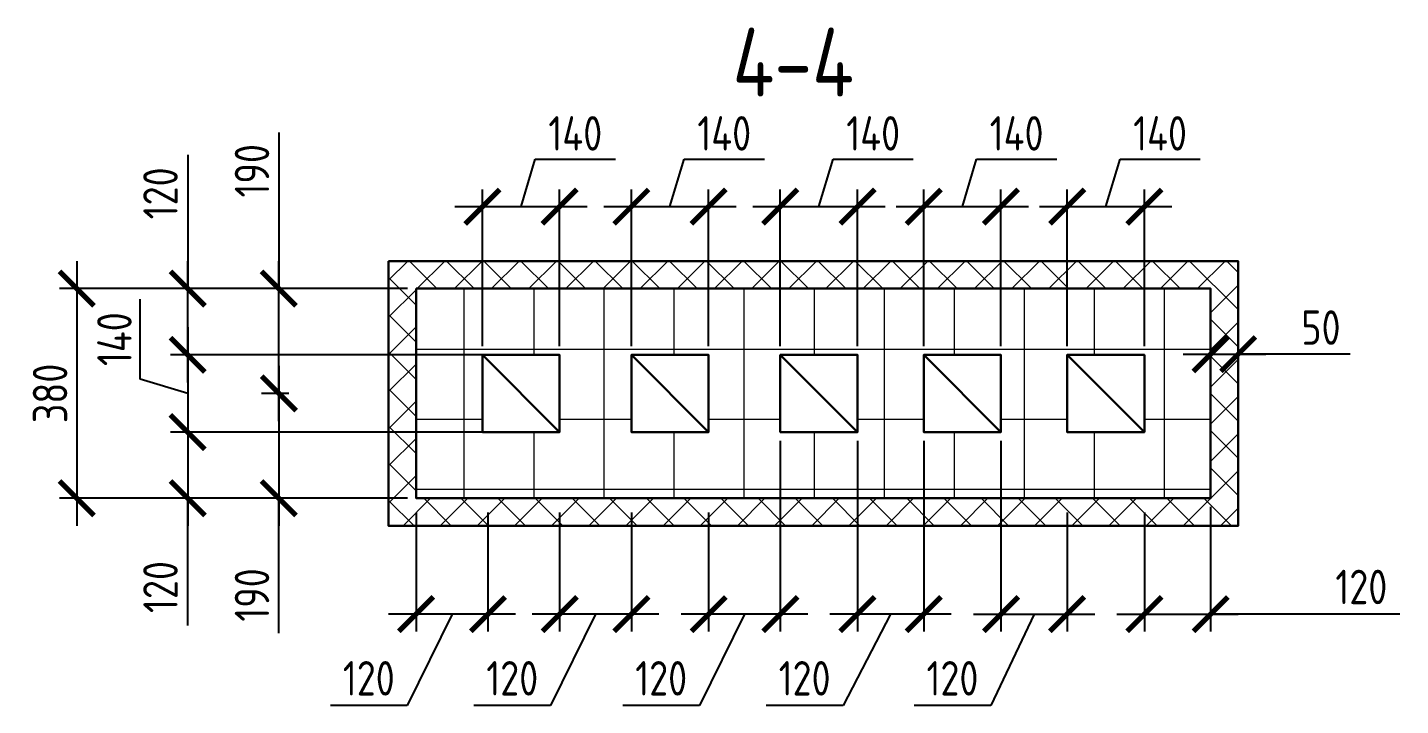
# Model space of a CAD drawing. Header units: millimetres. Extents: x -56498 to 234605, y -296269 to -29969.
# Drawn here: x 159443 to 161932, y -289694 to -288465 of the extents above; entities that cross this region are included whole.
import ezdxf
from ezdxf.enums import TextEntityAlignment as Align

# ---------------------------------------------------------------- set-up
doc = ezdxf.new("R2010")
doc.units = ezdxf.units.MM
doc.header["$LTSCALE"] = 100
doc.header["$PDMODE"] = 35
for name, color, linetype, lineweight in [('0.3', 7, 'Continuous', 30), ('Примітки 0.09', 200, 'Continuous', 9), ('Розміри 0.09', 5, 'Continuous', 9), ('Штрихування 0.09', 253, 'Continuous', 9)]:
    doc.layers.add(name, color=color, linetype=linetype, lineweight=lineweight)
doc.styles.add('GOST 2.304', font='CS_Gost2304.shx')
doc.dimstyles.new('SPDS', dxfattribs={"dimscale": 100, "dimtxt": 2.5, "dimasz": 2.5, "dimexe": 1.25, "dimexo": 0.625, "dimtad": 1, "dimrnd": 0.001, "dimtxsty": 'GOST 2.304', "dimblk": 'ARCHTICK', "dimcen": 2.5, "dimdle": 2, "dimadec": 0, "dimazin": 2, "dimtfac": 0.75, "dimtmove": 1, "dimatfit": 3, "dimfxl": 0, "dimtolj": 1, "dimarcsym": 0})

# ---------------------------------------------------------------- blocks, each defined once
blk = doc.blocks.new('_ArchTick')
at = {"color": 0, "linetype": 'ByBlock', "const_width": 0.15}
blk.add_lwpolyline([(-0.5, -0.5), (0.5, 0.5)], dxfattribs=at)
blk = doc.blocks.new('*D615')
at = {"layer": 'Defpoints', "color": 0, "transparency": 16777216}
for p in [(159733.3, -288938.1), (160147.6, -288938.1), (160383.3, -289058.1)]:
    blk.add_point(p, dxfattribs=at)
at = {"layer": 'Розміри 0.09', "color": 0, "lineweight": -2, "transparency": 16777216}
for p, q in [((159733.3, -288695.8), (159733.3, -288938.1)), ((159733.3, -289108.1), (159733.3, -288888.1)), ((160131.9, -288938.1), (159702, -288938.1)), ((160367.6, -289058.1), (159702, -289058.1))]:
    blk.add_line(p, q, dxfattribs=at)
at = {"layer": 'Розміри 0.09', "color": 0, "lineweight": -2, "transparency": 16777216, "xscale": 62.5, "yscale": 62.5, "zscale": 62.5}
for p, rotation in [((159733.3, -288938.1), 90), ((159733.3, -289058.1), 270)]:
    blk.add_blockref('_ArchTick', p, dxfattribs=dict(at, rotation=rotation))
at = {"layer": 'Розміри 0.09', "color": 0, "transparency": 16777216, "insert": (159684, -288765.4), "char_height": 62.5, "attachment_point": 5, "rotation": 90, "style": 'GOST 2.304'}
blk.add_mtext('\\A1;120', dxfattribs=at)
blk = doc.blocks.new('*D616')
at = {"layer": 'Defpoints', "color": 0, "transparency": 16777216}
for p in [(160383.3, -289058.1), (159733.3, -289198.1), (160383.3, -289198.1)]:
    blk.add_point(p, dxfattribs=at)
at = {"layer": 'Розміри 0.09', "color": 0, "lineweight": -2, "transparency": 16777216}
for p, q in [((159647.3, -289102.4), (159647.3, -288957.1)), ((159733.3, -289008.1), (159733.3, -289248.1)), ((160367.6, -289058.1), (159702, -289058.1)), ((159733.3, -289128.1), (159647.3, -289102.4)), ((160367.6, -289198.1), (159702, -289198.1))]:
    blk.add_line(p, q, dxfattribs=at)
at = {"layer": 'Розміри 0.09', "color": 0, "lineweight": -2, "transparency": 16777216, "xscale": 62.5, "yscale": 62.5, "zscale": 62.5}
for p, rotation in [((159733.3, -289058.1), 90), ((159733.3, -289198.1), 270)]:
    blk.add_blockref('_ArchTick', p, dxfattribs=dict(at, rotation=rotation))
at = {"layer": 'Розміри 0.09', "color": 0, "transparency": 16777216, "insert": (159600.5, -289029.7), "char_height": 62.5, "attachment_point": 5, "rotation": 90, "style": 'GOST 2.304'}
blk.add_mtext('\\A1;140', dxfattribs=at)
blk = doc.blocks.new('*D617')
at = {"layer": 'Defpoints', "color": 0, "transparency": 16777216}
for p in [(160383.3, -289198.1), (159733.3, -289318.1), (160147.6, -289318.1)]:
    blk.add_point(p, dxfattribs=at)
at = {"layer": 'Розміри 0.09', "color": 0, "lineweight": -2, "transparency": 16777216}
for p, q in [((159733.3, -289148.1), (159733.3, -289368.1)), ((160367.6, -289198.1), (159702, -289198.1)), ((160131.9, -289318.1), (159702, -289318.1)), ((159733.3, -289548.5), (159733.3, -289318.1))]:
    blk.add_line(p, q, dxfattribs=at)
at = {"layer": 'Розміри 0.09', "color": 0, "lineweight": -2, "transparency": 16777216, "xscale": 62.5, "yscale": 62.5, "zscale": 62.5}
for p, rotation in [((159733.3, -289198.1), 90), ((159733.3, -289318.1), 270)]:
    blk.add_blockref('_ArchTick', p, dxfattribs=dict(at, rotation=rotation))
at = {"layer": 'Розміри 0.09', "color": 0, "transparency": 16777216, "insert": (159684, -289479), "char_height": 62.5, "attachment_point": 5, "rotation": 90, "style": 'GOST 2.304'}
blk.add_mtext('\\A1;120', dxfattribs=at)
blk = doc.blocks.new('*D618')
at = {"layer": 'Defpoints', "color": 0, "transparency": 16777216}
for p in [(159898.5, -288938.1), (160147.6, -288938.1), (159932.1, -289128.1)]:
    blk.add_point(p, dxfattribs=at)
at = {"layer": 'Розміри 0.09', "color": 0, "lineweight": -2, "transparency": 16777216}
for p, q in [((159898.5, -288655), (159898.5, -288938.1)), ((159898.5, -289178.1), (159898.5, -288888.1)), ((160131.9, -288938.1), (159867.3, -288938.1)), ((159916.4, -289128.1), (159867.3, -289128.1))]:
    blk.add_line(p, q, dxfattribs=at)
at = {"layer": 'Розміри 0.09', "color": 0, "lineweight": -2, "transparency": 16777216, "xscale": 62.5, "yscale": 62.5, "zscale": 62.5}
for p, rotation in [((159898.5, -288938.1), 90), ((159898.5, -289128.1), 270)]:
    blk.add_blockref('_ArchTick', p, dxfattribs=dict(at, rotation=rotation))
at = {"layer": 'Розміри 0.09', "color": 0, "transparency": 16777216, "insert": (159849.9, -288724.5), "char_height": 62.5, "attachment_point": 5, "rotation": 90, "style": 'GOST 2.304'}
blk.add_mtext('\\A1;190', dxfattribs=at)
blk = doc.blocks.new('*D619')
at = {"layer": 'Defpoints', "color": 0, "transparency": 16777216}
for p in [(159932.1, -289128.1), (159898.5, -289318.1), (160147.6, -289318.1)]:
    blk.add_point(p, dxfattribs=at)
at = {"layer": 'Розміри 0.09', "color": 0, "lineweight": -2, "transparency": 16777216}
for p, q in [((159898.5, -289078.1), (159898.5, -289368.1)), ((159916.4, -289128.1), (159867.3, -289128.1)), ((160131.9, -289318.1), (159867.3, -289318.1)), ((159898.5, -289562.9), (159898.5, -289318.1))]:
    blk.add_line(p, q, dxfattribs=at)
at = {"layer": 'Розміри 0.09', "color": 0, "lineweight": -2, "transparency": 16777216, "xscale": 62.5, "yscale": 62.5, "zscale": 62.5}
for p, rotation in [((159898.5, -289128.1), 90), ((159898.5, -289318.1), 270)]:
    blk.add_blockref('_ArchTick', p, dxfattribs=dict(at, rotation=rotation))
at = {"layer": 'Розміри 0.09', "color": 0, "transparency": 16777216, "insert": (159849.9, -289493.4), "char_height": 62.5, "attachment_point": 5, "rotation": 90, "style": 'GOST 2.304'}
blk.add_mtext('\\A1;190', dxfattribs=at)
blk = doc.blocks.new('*D620')
at = {"layer": 'Defpoints', "color": 0, "transparency": 16777216}
for p in [(160147.6, -288938.1), (159532.1, -289318.1), (160147.6, -289318.1)]:
    blk.add_point(p, dxfattribs=at)
at = {"layer": 'Розміри 0.09', "color": 0, "lineweight": -2, "transparency": 16777216}
for p, q in [((159532.1, -288888.1), (159532.1, -289368.1)), ((160131.9, -288938.1), (159500.8, -288938.1)), ((160131.9, -289318.1), (159500.8, -289318.1))]:
    blk.add_line(p, q, dxfattribs=at)
at = {"layer": 'Розміри 0.09', "color": 0, "lineweight": -2, "transparency": 16777216, "xscale": 62.5, "yscale": 62.5, "zscale": 62.5}
for p, rotation in [((159532.1, -288938.1), 90), ((159532.1, -289318.1), 270)]:
    blk.add_blockref('_ArchTick', p, dxfattribs=dict(at, rotation=rotation))
at = {"layer": 'Розміри 0.09', "color": 0, "transparency": 16777216, "insert": (159483.9, -289128.1), "char_height": 62.5, "attachment_point": 5, "rotation": 90, "style": 'GOST 2.304'}
blk.add_mtext('\\A1;380', dxfattribs=at)
blk = doc.blocks.new('*D621')
at = {"layer": 'Defpoints', "color": 0, "transparency": 16777216}
for p in [(160807.6, -289198.1), (160677.6, -289328.1), (160677.6, -289528.1)]:
    blk.add_point(p, dxfattribs=at)
at = {"layer": 'Розміри 0.09', "color": 0, "lineweight": -2, "transparency": 16777216}
for p, q in [((160807.6, -289213.8), (160807.6, -289559.4)), ((160677.6, -289343.8), (160677.6, -289559.4)), ((160857.6, -289528.1), (160627.6, -289528.1)), ((160742.6, -289528.1), (160661.3, -289693.8)), ((160661.3, -289693.8), (160522.2, -289693.8))]:
    blk.add_line(p, q, dxfattribs=at)
at = {"layer": 'Розміри 0.09', "color": 0, "lineweight": -2, "transparency": 16777216, "xscale": 62.5, "yscale": 62.5, "zscale": 62.5, "rotation": 180}
blk.add_blockref('_ArchTick', (160677.6, -289528.1), dxfattribs=at)
at = {"layer": 'Розміри 0.09', "color": 0, "lineweight": -2, "transparency": 16777216, "xscale": 62.5, "yscale": 62.5, "zscale": 62.5}
blk.add_blockref('_ArchTick', (160807.6, -289528.1), dxfattribs=at)
at = {"layer": 'Розміри 0.09', "color": 0, "transparency": 16777216, "insert": (160591.7, -289644.5), "char_height": 62.5, "attachment_point": 5, "style": 'GOST 2.304'}
blk.add_mtext('\\A1;120', dxfattribs=at)
blk = doc.blocks.new('*D622')
at = {"layer": 'Defpoints', "color": 0, "transparency": 16777216}
for p in [(160947.6, -289198.1), (161067.6, -289198.1), (160947.6, -289528.1)]:
    blk.add_point(p, dxfattribs=at)
at = {"layer": 'Розміри 0.09', "color": 0, "lineweight": -2, "transparency": 16777216}
for p, q in [((160947.6, -289213.8), (160947.6, -289559.4)), ((161067.6, -289213.8), (161067.6, -289559.4)), ((161117.6, -289528.1), (160897.6, -289528.1)), ((161007.6, -289528.1), (160921.3, -289693.8)), ((160921.3, -289693.8), (160782.2, -289693.8))]:
    blk.add_line(p, q, dxfattribs=at)
at = {"layer": 'Розміри 0.09', "color": 0, "lineweight": -2, "transparency": 16777216, "xscale": 62.5, "yscale": 62.5, "zscale": 62.5, "rotation": 180}
blk.add_blockref('_ArchTick', (160947.6, -289528.1), dxfattribs=at)
at = {"layer": 'Розміри 0.09', "color": 0, "lineweight": -2, "transparency": 16777216, "xscale": 62.5, "yscale": 62.5, "zscale": 62.5}
blk.add_blockref('_ArchTick', (161067.6, -289528.1), dxfattribs=at)
at = {"layer": 'Розміри 0.09', "color": 0, "transparency": 16777216, "insert": (160851.7, -289644.5), "char_height": 62.5, "attachment_point": 5, "style": 'GOST 2.304'}
blk.add_mtext('\\A1;120', dxfattribs=at)
blk = doc.blocks.new('*D623')
at = {"layer": 'Defpoints', "color": 0, "transparency": 16777216}
for p in [(160407.6, -289328.1), (160537.6, -289328.1), (160407.6, -289528.1)]:
    blk.add_point(p, dxfattribs=at)
at = {"layer": 'Розміри 0.09', "color": 0, "lineweight": -2, "transparency": 16777216}
for p, q in [((160407.6, -289343.8), (160407.6, -289559.4)), ((160537.6, -289343.8), (160537.6, -289559.4)), ((160587.6, -289528.1), (160357.6, -289528.1)), ((160472.6, -289528.1), (160391.3, -289693.8)), ((160391.3, -289693.8), (160252.2, -289693.8))]:
    blk.add_line(p, q, dxfattribs=at)
at = {"layer": 'Розміри 0.09', "color": 0, "lineweight": -2, "transparency": 16777216, "xscale": 62.5, "yscale": 62.5, "zscale": 62.5, "rotation": 180}
blk.add_blockref('_ArchTick', (160407.6, -289528.1), dxfattribs=at)
at = {"layer": 'Розміри 0.09', "color": 0, "lineweight": -2, "transparency": 16777216, "xscale": 62.5, "yscale": 62.5, "zscale": 62.5}
blk.add_blockref('_ArchTick', (160537.6, -289528.1), dxfattribs=at)
at = {"layer": 'Розміри 0.09', "color": 0, "transparency": 16777216, "insert": (160321.7, -289644.5), "char_height": 62.5, "attachment_point": 5, "style": 'GOST 2.304'}
blk.add_mtext('\\A1;120', dxfattribs=at)
blk = doc.blocks.new('*D624')
at = {"layer": 'Defpoints', "color": 0, "transparency": 16777216}
for p in [(161207.6, -289198.1), (161327.6, -289328.1), (161327.6, -289528.1)]:
    blk.add_point(p, dxfattribs=at)
at = {"layer": 'Розміри 0.09', "color": 0, "lineweight": -2, "transparency": 16777216}
for p, q in [((161207.6, -289213.8), (161207.6, -289559.4)), ((161327.6, -289343.8), (161327.6, -289559.4)), ((161157.6, -289528.1), (161377.6, -289528.1)), ((161267.6, -289528.1), (161189.2, -289693.8)), ((161189.2, -289693.8), (161050.2, -289693.8))]:
    blk.add_line(p, q, dxfattribs=at)
at = {"layer": 'Розміри 0.09', "color": 0, "lineweight": -2, "transparency": 16777216, "xscale": 62.5, "yscale": 62.5, "zscale": 62.5, "rotation": 180}
blk.add_blockref('_ArchTick', (161207.6, -289528.1), dxfattribs=at)
at = {"layer": 'Розміри 0.09', "color": 0, "lineweight": -2, "transparency": 16777216, "xscale": 62.5, "yscale": 62.5, "zscale": 62.5}
blk.add_blockref('_ArchTick', (161327.6, -289528.1), dxfattribs=at)
at = {"layer": 'Розміри 0.09', "color": 0, "transparency": 16777216, "insert": (161119.7, -289644.5), "char_height": 62.5, "attachment_point": 5, "style": 'GOST 2.304'}
blk.add_mtext('\\A1;120', dxfattribs=at)
blk = doc.blocks.new('*D625')
at = {"layer": 'Defpoints', "color": 0, "transparency": 16777216}
for p in [(161587.6, -289318.1), (161467.6, -289328.1), (161587.6, -289528.1)]:
    blk.add_point(p, dxfattribs=at)
at = {"layer": 'Розміри 0.09', "color": 0, "lineweight": -2, "transparency": 16777216}
for p, q in [((161467.6, -289343.8), (161467.6, -289559.4)), ((161587.6, -289333.8), (161587.6, -289559.4)), ((161417.6, -289528.1), (161637.6, -289528.1)), ((161930.5, -289528.1), (161587.6, -289528.1))]:
    blk.add_line(p, q, dxfattribs=at)
at = {"layer": 'Розміри 0.09', "color": 0, "lineweight": -2, "transparency": 16777216, "xscale": 62.5, "yscale": 62.5, "zscale": 62.5, "rotation": 180}
blk.add_blockref('_ArchTick', (161467.6, -289528.1), dxfattribs=at)
at = {"layer": 'Розміри 0.09', "color": 0, "lineweight": -2, "transparency": 16777216, "xscale": 62.5, "yscale": 62.5, "zscale": 62.5}
blk.add_blockref('_ArchTick', (161587.6, -289528.1), dxfattribs=at)
at = {"layer": 'Розміри 0.09', "color": 0, "transparency": 16777216, "insert": (161860.9, -289478.9), "char_height": 62.5, "attachment_point": 5, "style": 'GOST 2.304'}
blk.add_mtext('\\A1;120', dxfattribs=at)
blk = doc.blocks.new('*D648')
at = {"layer": 'Defpoints', "color": 0, "transparency": 16777216}
for p in [(161467.6, -288789.5), (161327.6, -289058.1), (161467.6, -289058.1)]:
    blk.add_point(p, dxfattribs=at)
at = {"layer": 'Розміри 0.09', "color": 0, "lineweight": -2, "transparency": 16777216}
for p, q in [((161397.6, -288789.5), (161423.4, -288703.6)), ((161423.4, -288703.6), (161568.7, -288703.6)), ((161327.6, -289042.5), (161327.6, -288758.3)), ((161467.6, -289042.5), (161467.6, -288758.3)), ((161277.6, -288789.5), (161517.6, -288789.5))]:
    blk.add_line(p, q, dxfattribs=at)
at = {"layer": 'Розміри 0.09', "color": 0, "lineweight": -2, "transparency": 16777216, "xscale": 62.5, "yscale": 62.5, "zscale": 62.5, "rotation": 180}
blk.add_blockref('_ArchTick', (161327.6, -288789.5), dxfattribs=at)
at = {"layer": 'Розміри 0.09', "color": 0, "lineweight": -2, "transparency": 16777216, "xscale": 62.5, "yscale": 62.5, "zscale": 62.5}
blk.add_blockref('_ArchTick', (161467.6, -288789.5), dxfattribs=at)
at = {"layer": 'Розміри 0.09', "color": 0, "transparency": 16777216, "insert": (161496, -288656.7), "char_height": 62.5, "attachment_point": 5, "style": 'GOST 2.304'}
blk.add_mtext('\\A1;140', dxfattribs=at)
blk = doc.blocks.new('*D649')
at = {"layer": 'Defpoints', "color": 0, "transparency": 16777216}
for p in [(161207.6, -288789.5), (161067.6, -289058.1), (161207.6, -289058.1)]:
    blk.add_point(p, dxfattribs=at)
at = {"layer": 'Розміри 0.09', "color": 0, "lineweight": -2, "transparency": 16777216}
for p, q in [((161137.6, -288789.5), (161163.4, -288703.6)), ((161163.4, -288703.6), (161308.7, -288703.6)), ((161067.6, -289042.5), (161067.6, -288758.3)), ((161207.6, -289042.5), (161207.6, -288758.3)), ((161017.6, -288789.5), (161257.6, -288789.5))]:
    blk.add_line(p, q, dxfattribs=at)
at = {"layer": 'Розміри 0.09', "color": 0, "lineweight": -2, "transparency": 16777216, "xscale": 62.5, "yscale": 62.5, "zscale": 62.5, "rotation": 180}
blk.add_blockref('_ArchTick', (161067.6, -288789.5), dxfattribs=at)
at = {"layer": 'Розміри 0.09', "color": 0, "lineweight": -2, "transparency": 16777216, "xscale": 62.5, "yscale": 62.5, "zscale": 62.5}
blk.add_blockref('_ArchTick', (161207.6, -288789.5), dxfattribs=at)
at = {"layer": 'Розміри 0.09', "color": 0, "transparency": 16777216, "insert": (161236, -288656.7), "char_height": 62.5, "attachment_point": 5, "style": 'GOST 2.304'}
blk.add_mtext('\\A1;140', dxfattribs=at)
blk = doc.blocks.new('*D650')
at = {"layer": 'Defpoints', "color": 0, "transparency": 16777216}
for p in [(160947.6, -288789.5), (160807.6, -289058.1), (160947.6, -289058.1)]:
    blk.add_point(p, dxfattribs=at)
at = {"layer": 'Розміри 0.09', "color": 0, "lineweight": -2, "transparency": 16777216}
for p, q in [((160877.6, -288789.5), (160903.4, -288703.6)), ((160903.4, -288703.6), (161048.7, -288703.6)), ((160807.6, -289042.5), (160807.6, -288758.3)), ((160947.6, -289042.5), (160947.6, -288758.3)), ((160757.6, -288789.5), (160997.6, -288789.5))]:
    blk.add_line(p, q, dxfattribs=at)
at = {"layer": 'Розміри 0.09', "color": 0, "lineweight": -2, "transparency": 16777216, "xscale": 62.5, "yscale": 62.5, "zscale": 62.5, "rotation": 180}
blk.add_blockref('_ArchTick', (160807.6, -288789.5), dxfattribs=at)
at = {"layer": 'Розміри 0.09', "color": 0, "lineweight": -2, "transparency": 16777216, "xscale": 62.5, "yscale": 62.5, "zscale": 62.5}
blk.add_blockref('_ArchTick', (160947.6, -288789.5), dxfattribs=at)
at = {"layer": 'Розміри 0.09', "color": 0, "transparency": 16777216, "insert": (160976, -288656.7), "char_height": 62.5, "attachment_point": 5, "style": 'GOST 2.304'}
blk.add_mtext('\\A1;140', dxfattribs=at)
blk = doc.blocks.new('*D651')
at = {"layer": 'Defpoints', "color": 0, "transparency": 16777216}
for p in [(160677.6, -288789.5), (160537.6, -289058.1), (160677.6, -289058.1)]:
    blk.add_point(p, dxfattribs=at)
at = {"layer": 'Розміри 0.09', "color": 0, "lineweight": -2, "transparency": 16777216}
for p, q in [((160607.6, -288789.5), (160633.4, -288703.6)), ((160633.4, -288703.6), (160778.7, -288703.6)), ((160537.6, -289042.5), (160537.6, -288758.3)), ((160677.6, -289042.5), (160677.6, -288758.3)), ((160487.6, -288789.5), (160727.6, -288789.5))]:
    blk.add_line(p, q, dxfattribs=at)
at = {"layer": 'Розміри 0.09', "color": 0, "lineweight": -2, "transparency": 16777216, "xscale": 62.5, "yscale": 62.5, "zscale": 62.5, "rotation": 180}
blk.add_blockref('_ArchTick', (160537.6, -288789.5), dxfattribs=at)
at = {"layer": 'Розміри 0.09', "color": 0, "lineweight": -2, "transparency": 16777216, "xscale": 62.5, "yscale": 62.5, "zscale": 62.5}
blk.add_blockref('_ArchTick', (160677.6, -288789.5), dxfattribs=at)
at = {"layer": 'Розміри 0.09', "color": 0, "transparency": 16777216, "insert": (160706, -288656.7), "char_height": 62.5, "attachment_point": 5, "style": 'GOST 2.304'}
blk.add_mtext('\\A1;140', dxfattribs=at)
blk = doc.blocks.new('*D652')
at = {"layer": 'Defpoints', "color": 0, "transparency": 16777216}
for p in [(160407.6, -288789.5), (160267.6, -289058.1), (160407.6, -289058.1)]:
    blk.add_point(p, dxfattribs=at)
at = {"layer": 'Розміри 0.09', "color": 0, "lineweight": -2, "transparency": 16777216}
for p, q in [((160337.6, -288789.5), (160363.4, -288703.6)), ((160363.4, -288703.6), (160508.7, -288703.6)), ((160267.6, -289042.5), (160267.6, -288758.3)), ((160407.6, -289042.5), (160407.6, -288758.3)), ((160217.6, -288789.5), (160457.6, -288789.5))]:
    blk.add_line(p, q, dxfattribs=at)
at = {"layer": 'Розміри 0.09', "color": 0, "lineweight": -2, "transparency": 16777216, "xscale": 62.5, "yscale": 62.5, "zscale": 62.5, "rotation": 180}
blk.add_blockref('_ArchTick', (160267.6, -288789.5), dxfattribs=at)
at = {"layer": 'Розміри 0.09', "color": 0, "lineweight": -2, "transparency": 16777216, "xscale": 62.5, "yscale": 62.5, "zscale": 62.5}
blk.add_blockref('_ArchTick', (160407.6, -288789.5), dxfattribs=at)
at = {"layer": 'Розміри 0.09', "color": 0, "transparency": 16777216, "insert": (160436, -288656.7), "char_height": 62.5, "attachment_point": 5, "style": 'GOST 2.304'}
blk.add_mtext('\\A1;140', dxfattribs=at)
blk = doc.blocks.new('*D653')
at = {"layer": 'Defpoints', "color": 0, "transparency": 16777216}
for p in [(161637.6, -289056.9), (161587.6, -289128.1), (161637.6, -289128.1)]:
    blk.add_point(p, dxfattribs=at)
at = {"layer": 'Розміри 0.09', "color": 0, "lineweight": -2, "transparency": 16777216}
for p, q in [((161587.6, -289112.5), (161587.6, -289025.6)), ((161637.6, -289112.5), (161637.6, -289025.6)), ((161537.6, -289056.9), (161687.6, -289056.9)), ((161840.7, -289056.9), (161637.6, -289056.9))]:
    blk.add_line(p, q, dxfattribs=at)
at = {"layer": 'Розміри 0.09', "color": 0, "lineweight": -2, "transparency": 16777216, "xscale": 62.5, "yscale": 62.5, "zscale": 62.5, "rotation": 180}
blk.add_blockref('_ArchTick', (161587.6, -289056.9), dxfattribs=at)
at = {"layer": 'Розміри 0.09', "color": 0, "lineweight": -2, "transparency": 16777216, "xscale": 62.5, "yscale": 62.5, "zscale": 62.5}
blk.add_blockref('_ArchTick', (161637.6, -289056.9), dxfattribs=at)
at = {"layer": 'Розміри 0.09', "color": 0, "transparency": 16777216, "insert": (161787.6, -289008.7), "char_height": 62.5, "attachment_point": 5, "style": 'GOST 2.304'}
blk.add_mtext('\\A1;50', dxfattribs=at)
blk = doc.blocks.new('*D688')
at = {"layer": 'Defpoints', "color": 0, "transparency": 16777216}
for p in [(160147.6, -289328.1), (160277.6, -289328.1), (160147.6, -289528.1)]:
    blk.add_point(p, dxfattribs=at)
at = {"layer": 'Розміри 0.09', "color": 0, "lineweight": -2, "transparency": 16777216}
for p, q in [((160147.6, -289343.8), (160147.6, -289559.4)), ((160277.6, -289343.8), (160277.6, -289559.4)), ((160327.6, -289528.1), (160097.6, -289528.1)), ((160212.6, -289528.1), (160131.3, -289693.8)), ((160131.3, -289693.8), (159992.2, -289693.8))]:
    blk.add_line(p, q, dxfattribs=at)
at = {"layer": 'Розміри 0.09', "color": 0, "lineweight": -2, "transparency": 16777216, "xscale": 62.5, "yscale": 62.5, "zscale": 62.5, "rotation": 180}
blk.add_blockref('_ArchTick', (160147.6, -289528.1), dxfattribs=at)
at = {"layer": 'Розміри 0.09', "color": 0, "lineweight": -2, "transparency": 16777216, "xscale": 62.5, "yscale": 62.5, "zscale": 62.5}
blk.add_blockref('_ArchTick', (160277.6, -289528.1), dxfattribs=at)
at = {"layer": 'Розміри 0.09', "color": 0, "transparency": 16777216, "insert": (160061.7, -289644.5), "char_height": 62.5, "attachment_point": 5, "style": 'GOST 2.304'}
blk.add_mtext('\\A1;120', dxfattribs=at)

msp = doc.modelspace()

# ---------------------------------------------------------------- hatches: boundary and pattern name
at = {"layer": 'Штрихування 0.09', "ltscale": 0.25}
h = msp.add_hatch(dxfattribs=at)
h.set_pattern_fill('ANSI37', color=256, scale=15, angle=90, style=0)
h.set_pattern_definition([(135, (341.25, -250), (-33.6759605, -33.6759605), []), (225, (341.25, -250), (33.6759605, -33.6759605), [])])
h.paths.add_polyline_path([(161637.572, -288888.146), (160097.572, -288888.146), (160257.989, -288938.146), (161587.572, -288938.146), (161587.572, -289318.146), (161477.156, -289318.146), (161637.572, -289368.146)])
h.paths.add_polyline_path([(161477.156, -289318.146), (160147.572, -289318.146), (160147.572, -288938.146), (160257.989, -288938.146), (160097.572, -288888.146), (160097.572, -289368.146), (161637.572, -289368.146)], flags=17)
h = msp.add_hatch(dxfattribs=at)
h.set_pattern_fill('NET', color=256, scale=40, angle=90, style=0)
h.set_pattern_definition([(90, (341.25, -250), (-127, 8e-15), []), (180, (341.25, -250), (-2e-14, -127), [])])
h.paths.add_polyline_path([(161587.572, -288938.146), (160257.989, -288938.146), (160642.989, -289058.146), (160677.572, -289058.146), (160677.572, -289068.925), (160807.572, -289109.445), (160807.572, -289058.146), (160947.572, -289058.146), (160947.572, -289153.081), (161067.572, -289190.484), (161067.572, -289058.146), (161207.572, -289058.146), (161207.572, -289198.146), (161092.156, -289198.146), (161477.156, -289318.146), (161587.572, -289318.146)])
h.paths.add_polyline_path([(161327.572, -289058.146), (161467.572, -289058.146), (161467.572, -289198.146), (161327.572, -289198.146)], flags=16)
h.paths.add_polyline_path([(161092.156, -289198.146), (161067.572, -289198.146), (161067.572, -289190.484), (160947.572, -289153.081), (160947.572, -289198.146), (160807.572, -289198.146), (160807.572, -289109.445), (160677.572, -289068.925), (160677.572, -289198.146), (160537.572, -289198.146), (160537.572, -289058.146), (160642.989, -289058.146), (160257.989, -288938.146), (160147.572, -288938.146), (160147.572, -289318.146), (161477.156, -289318.146)])
h.paths.add_polyline_path([(160407.572, -289198.146), (160267.572, -289198.146), (160267.572, -289058.146), (160407.572, -289058.146)], flags=16)

# ---------------------------------------------------------------- linework, layer by layer
at = {"layer": '0.3', "ltscale": 0.25}
for points in [[(160097.572, -288888.146), (161637.572, -288888.146), (161637.572, -289368.146), (160097.572, -289368.146)], [(160147.572, -288938.146), (161587.572, -288938.146), (161587.572, -289318.146), (160147.572, -289318.146)]]:
    msp.add_lwpolyline(points, close=True, dxfattribs=at)
at = {"layer": '0.3'}
for points in [[(160407.572, -289198.146), (160267.572, -289198.146), (160267.572, -289058.146), (160407.572, -289198.146), (160407.572, -289058.146), (160267.572, -289058.146)], [(160677.572, -289198.146), (160537.572, -289198.146), (160537.572, -289058.146), (160677.572, -289198.146), (160677.572, -289058.146), (160537.572, -289058.146)], [(160807.572, -289058.146), (160947.572, -289058.146), (160947.572, -289198.146), (160807.572, -289058.146), (160807.572, -289198.146), (160947.572, -289198.146)], [(161207.572, -289198.146), (161067.572, -289198.146), (161067.572, -289058.146), (161207.572, -289198.146), (161207.572, -289058.146), (161067.572, -289058.146)], [(161467.572, -289198.146), (161327.572, -289198.146), (161327.572, -289058.146), (161467.572, -289198.146), (161467.572, -289058.146), (161327.572, -289058.146)]]:
    msp.add_lwpolyline(points, dxfattribs=at)

# ---------------------------------------------------------------- texts
at = {"layer": 'Примітки 0.09', "ltscale": 0.25, "style": 'GOST 2.304'}
msp.add_text('4-4', height=125, dxfattribs=at).set_placement((160831.054, -288590.121), align=Align.CENTER)

# ---------------------------------------------------------------- dimensions: what is measured, and where the dimension line sits
at = {"layer": 'Розміри 0.09'}
for base, p1, p2, picture, middle in [((160407.572, -288789.516), (160267.572, -289058.146), (160407.572, -289058.146), '*D652', (160378.978, -288656.704)), ((160677.572, -288789.516), (160537.572, -289058.146), (160677.572, -289058.146), '*D651', (160648.978, -288656.704)), ((160947.572, -288789.516), (160807.572, -289058.146), (160947.572, -289058.146), '*D650', (160918.978, -288656.704)), ((161207.572, -288789.516), (161067.572, -289058.146), (161207.572, -289058.146), '*D649', (161178.978, -288656.704)), ((161467.572, -288789.516), (161327.572, -289058.146), (161467.572, -289058.146), '*D648', (161438.978, -288656.704))]:
    dim = msp.add_linear_dim(base=base, p1=p1, p2=p2, dimstyle='SPDS', override={"dimscale": 25, "dimlfac": 1, "dimtxsty": 'GOST 2.304', "dimblk1": 'ArchTick', "dimblk2": 'ArchTick', "dimsah": 1, "dimtolj": 1}, dxfattribs=at)
    dim.commit()
    dim.dimension.update_dxf_attribs({"geometry": picture, "text_midpoint": middle})
for base, p1, p2, angle, picture, middle in [((159898.548, -288938.146), (159932.072, -289128.146), (160147.572, -288938.146), 90, '*D618', (159905.073, -288724.537)), ((159733.264, -288938.146), (160383.264, -289058.146), (160147.572, -288938.146), 90, '*D615', (159733.264, -288765.372)), ((159898.548, -289318.146), (159932.072, -289128.146), (160147.572, -289318.146), 270, '*D619', (159938.33, -289493.392)), ((159733.264, -289318.146), (160383.264, -289198.146), (160147.572, -289318.146), 90, '*D617', (159746.587, -289478.95))]:
    dim = msp.add_linear_dim(base=base, p1=p1, p2=p2, angle=angle, dimstyle='SPDS', override={"dimscale": 25, "dimlfac": 1, "dimtxsty": 'GOST 2.304', "dimblk1": 'ArchTick', "dimblk2": 'ArchTick', "dimsah": 1, "dimtolj": 1}, dxfattribs=at)
    dim.commit()
    dim.dimension.update_dxf_attribs({"geometry": picture, "text_midpoint": middle, "dimtype": 160})
for base, p1, p2, picture, middle in [((159532.072, -289318.146), (160147.572, -288938.146), (160147.572, -289318.146), '*D620', (159483.903, -289128.146)), ((159733.264, -289198.146), (160383.264, -289058.146), (160383.264, -289198.146), '*D616', (159600.451, -289086.74))]:
    dim = msp.add_linear_dim(base=base, p1=p1, p2=p2, angle=90, dimstyle='SPDS', override={"dimscale": 25, "dimlfac": 1, "dimtxsty": 'GOST 2.304', "dimblk1": 'ArchTick', "dimblk2": 'ArchTick', "dimsah": 1, "dimtolj": 1}, dxfattribs=at)
    dim.commit()
    dim.dimension.update_dxf_attribs({"geometry": picture, "text_midpoint": middle})
for base, p1, p2, picture, middle in [((161637.572, -289056.884), (161587.572, -289128.146), (161637.572, -289128.146), '*D653', (161787.623, -289029.275)), ((161327.572, -289528.146), (161207.572, -289198.146), (161327.572, -289328.146), '*D624', (161173.59, -289693.845)), ((161587.572, -289528.146), (161467.572, -289328.146), (161587.572, -289318.146), '*D625', (161860.925, -289535.414))]:
    dim = msp.add_linear_dim(base=base, p1=p1, p2=p2, dimstyle='SPDS', override={"dimscale": 25, "dimlfac": 1, "dimtxsty": 'GOST 2.304', "dimblk1": 'ArchTick', "dimblk2": 'ArchTick', "dimsah": 1, "dimtolj": 1}, dxfattribs=at)
    dim.commit()
    dim.dimension.update_dxf_attribs({"geometry": picture, "text_midpoint": middle, "dimtype": 160})
for base, p1, p2, picture, middle in [((160677.572, -289528.146), (160807.572, -289198.146), (160677.572, -289328.146), '*D621', (160645.641, -289693.845)), ((160947.572, -289528.146), (161067.572, -289198.146), (160947.572, -289198.146), '*D622', (160905.641, -289693.845)), ((160147.572, -289528.146), (160277.572, -289328.146), (160147.572, -289328.146), '*D688', (160115.641, -289693.845)), ((160407.572, -289528.146), (160537.572, -289328.146), (160407.572, -289328.146), '*D623', (160375.641, -289693.845))]:
    dim = msp.add_linear_dim(base=base, p1=p1, p2=p2, text='120', dimstyle='SPDS', override={"dimscale": 25, "dimlfac": 1, "dimtxsty": 'GOST 2.304', "dimblk1": 'ArchTick', "dimblk2": 'ArchTick', "dimsah": 1, "dimtolj": 1}, dxfattribs=at)
    dim.commit()
    dim.dimension.update_dxf_attribs({"geometry": picture, "text_midpoint": middle, "dimtype": 160})

doc.saveas('drawing.dxf')
